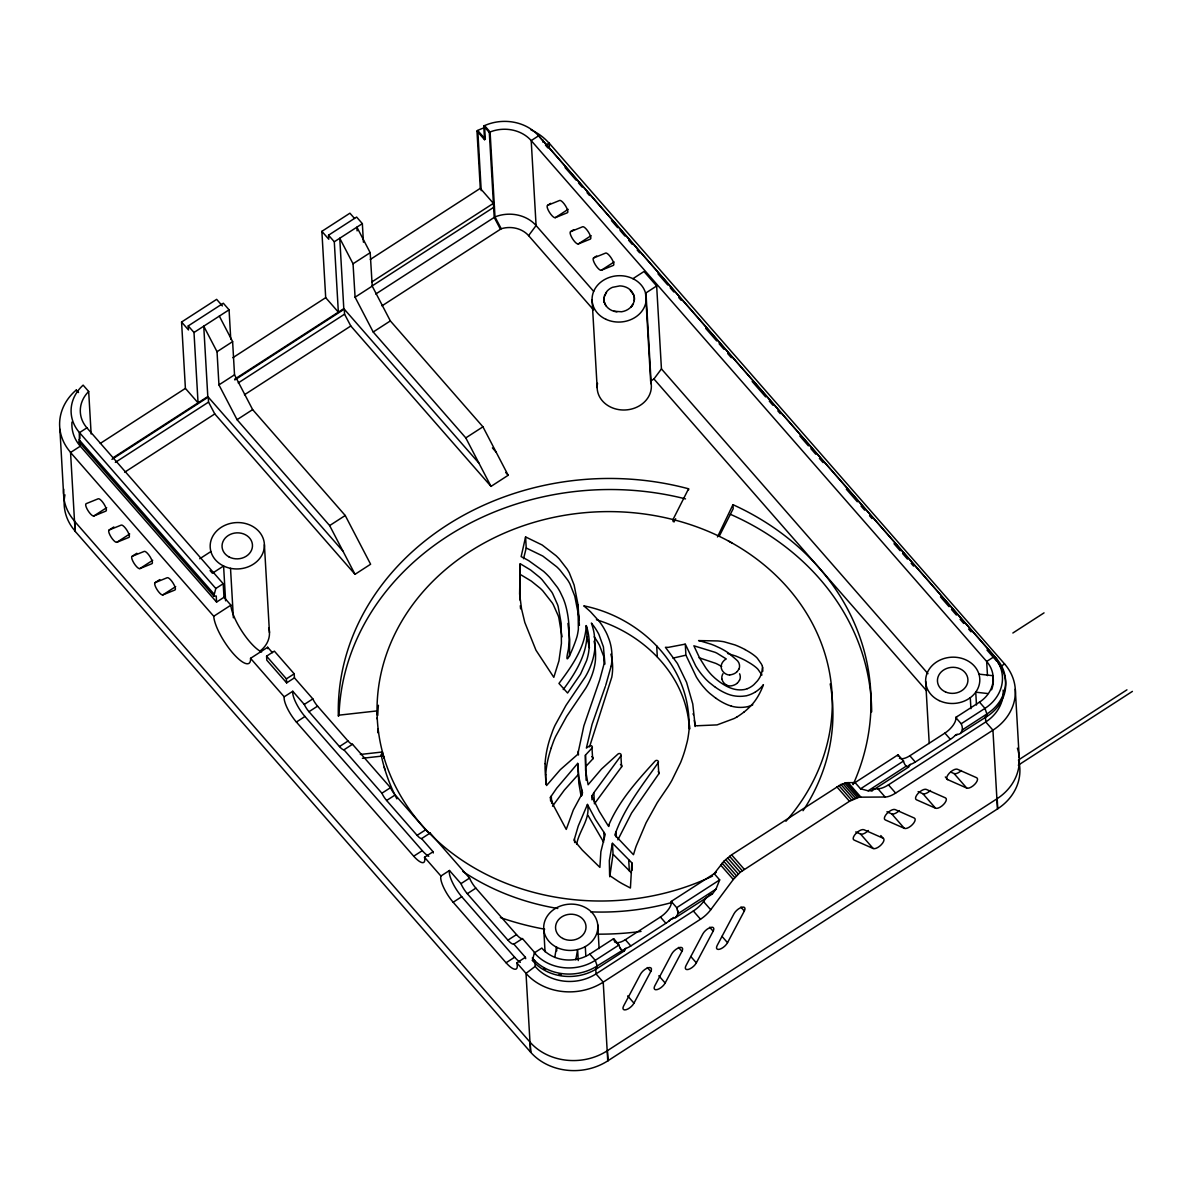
<?xml version="1.0" encoding="UTF-8"?>
<svg xmlns="http://www.w3.org/2000/svg" width="1192" height="1192" viewBox="0 0 1192 1192"><rect width="100%" height="100%" fill="white"/><g stroke="black" fill="none" stroke-linecap="round" stroke-linejoin="round"><path stroke-width="1.5" d="M609.753 876.761L612.971 854.575M676.549 916.335L677.071 915.471L675.879 917.348A14.334 6.213 -41.2 0 0 677.399 914.83L677.89 913.37A16.509 11.995 -51.4 0 0 677.831 911.746L676.698 907.693L677.145 908.721M605.327 686.458L592.052 724.423L586.375 748.084L589.429 745.909A1.833 1.565 -3.3 0 1 592.007 748.054L585.436 755.132L585.585 770.285L588.103 784.768L601.468 769.063L618.127 753.91A1.833 1.565 -3.3 0 1 620.913 755.847L621.553 766.918L594.45 803.795L593.825 792.74L620.913 755.847M585.436 755.132L586.136 780.283M88.685 391.498A33.912 28.98 -3.3 0 0 86.912 427.839L223.202 583.707L223.992 597.281L216.586 602.064L216.244 596.03L213.815 596.045L79.238 442.143L79.506 432.636A43.121 36.848 -3.3 0 1 83.127 385.135L88.685 391.498L91.143 433.977M586.255 625.562C585.183 647.628 571.668 666.388 558.959 683.448L567.586 693.014L580.519 674.18L586.628 660.547A78.955 67.467 -3.3 0 0 588.61 652.516C589.966 643.576 589.191 634.248 586.285 625.666C590.115 649.476 576.824 671.32 563.235 689.587M569.463 656.375L569.731 639.568L567.943 623.386M520.233 563.742L519.608 593.914L521.53 608.799L524.808 622.433L535.968 650.206L553.803 677.324L558.944 660.889L561.417 643.367L561.179 623.371L558.169 606.564A82.799 70.745 -3.3 0 0 557.558 604.642L552.641 593.571A60.419 51.614 -3.3 0 0 551.628 591.873L542.151 579.774A76.78 65.605 -3.3 0 0 539.648 577.3L530.649 570.029L520.233 563.742L519.965 600.053M762.403 666.462L762.418 666.507A14.572 12.456 -3.3 0 1 762.567 667.282L761.718 672.601A28.101 24.019 -3.3 0 1 761.584 673.122L761.554 673.242A16.554 14.14 -3.3 0 1 761.181 674.404L760.168 676.639A24.987 21.352 -3.3 0 1 759.602 677.667L759.259 678.248A34.553 29.517 -3.3 0 1 757.367 680.96L753.925 684.61A21.396 18.282 -3.3 0 1 747.324 688.693M631.432 872.917L613.06 854.217L612.435 843.161L631.849 862.829L630.419 888.025L622.924 884.062A98.4 84.081 -3.3 0 1 618.573 881.529L609.619 875.524L609.336 860.609L612.33 843.519M594.167 636.856L594.51 637.318A74.068 63.295 -3.3 0 1 599.546 645.483L603.688 656.345L604.031 663.125A66.32 56.665 -3.3 0 1 603.718 665.166L599.71 679.962L583.856 725.898L577.777 754.327L560.285 769.689L546.606 785.498L545.981 780.983A205.039 175.194 -3.3 0 1 545.385 774.845L545.087 768.84A96.343 82.323 -3.3 0 1 545.176 763.729M554.742 957.429L556.545 947.208L556.753 950.873M575.825 959.813L577.613 949.577L578.254 960.573M611.138 666.134L605.73 685.311M523.556 558.705L526.223 547.992L525.583 536.936L542.166 544.997L556.083 555.74A88.029 75.215 -3.3 0 1 559.391 559.093L567.005 568.927A72.205 61.701 -3.3 0 1 569.299 572.831L574.127 585.063L577.539 602.273A128.11 109.47 -3.3 0 0 578.016 604.776L578.373 629.108A84.215 71.952 -3.3 0 1 577.42 634.829C576.585 640.253 562.4 675.462 568.45 649.178C569.895 634.218 569.567 618.827 565.321 604.314A89.057 76.094 -3.3 0 0 563.026 598.026L560.27 592.201A71.773 61.328 -3.3 0 0 557.483 587.462L549.75 577.494A87.686 74.932 -3.3 0 0 543.552 571.326L528.965 560.836A126.918 108.457 -3.3 0 0 523.616 557.901L521.142 556.619L525.583 536.936M606.147 305.927A15.138 12.933 -3.3 0 1 604.076 297.3L607.056 291.191A15.243 13.037 -3.3 0 1 612.465 287.332L619.825 285.901A15.243 13.037 -3.3 0 1 629.54 289.239L633.876 295.348A15.317 13.082 -3.3 0 1 634.233 300.622M589.519 746.892L611.779 677.19A72.608 62.044 -3.3 0 0 612.062 659.936L611.824 658.535A64.86 55.428 -3.3 0 0 610.87 654.17M574.47 838.885L574.097 840.36L582.307 850.134L599.889 867.374L600.872 851.699L605.223 834.266L595.449 819.396L587.447 804.451L578.239 826.071L574.47 838.885L574.693 842.58M576.63 844.368C579.059 830.511 590.681 818.904 587.447 804.451M551.196 747.935L553.401 741.722A102.169 87.299 -3.3 0 1 555.681 736.373L566.632 716.437L585.793 688.142A87.716 74.962 -3.3 0 0 589.34 681.481A96.358 82.337 -3.3 0 0 592.26 674.329A84.409 72.116 -3.3 0 0 595.017 663.512L595.151 662.573A57.365 49.021 -3.3 0 0 595.508 658.833L595.583 654.572A116.92 99.904 -3.3 0 0 595.359 649.819L594.883 645.319A67.378 57.574 -3.3 0 0 594.108 641.221M79.238 442.143L79.685 440.906M675.76 917.512L712.384 893.955L715.96 889.158L719.67 879.905L714.202 873.647L723.812 861.294L731.605 854.843L840.941 784.515L846.543 782.712L855.081 782.578L860.549 788.821L868.134 790.788L871.978 790.773L872.41 789.536M604.389 295.929L604.851 294.647M593.825 792.74L591.798 796.167L599.218 811.245L608.352 826.056C618.737 801.039 637.184 780.79 655.153 761.032A1.833 1.565 -3.3 0 1 657.641 760.66A1.833 1.565 -3.3 0 1 658.148 762.761C642.056 785.692 624.042 808.146 614.848 834.996L633.473 854.724L635.53 847.989A92.44 78.985 -3.3 0 1 636.26 845.918L646.064 822.838L657.06 802.976A171.007 146.109 -3.3 0 1 659.072 799.921L668.116 786.601A181.914 155.437 -3.3 0 0 671.945 780.268L680.558 762.657A173.078 147.897 -3.3 0 0 683.85 753.687A202.7 173.198 -3.3 0 0 685.385 748.636L687.188 741.797A97.64 83.425 -3.3 0 0 687.978 737.893L688.142 736.88A148.747 127.097 -3.3 0 0 689.408 725.362M617.873 839.824L631.581 813.033L658.789 773.817L658.148 762.761M213.815 596.045L215.812 588.49L223.202 583.707M673.748 917.408L669.889 920.164A14.349 6.198 -41.2 0 1 665.881 923.279L630.806 945.956A14.349 6.213 -41.2 0 1 625.86 948.37A15.913 4.738 -27.5 0 0 624.295 950.918L597.326 968.351A46.041 39.351 -3.3 0 1 532.407 960.379L534.403 952.84L541.809 948.057A34.091 29.13 -3.3 0 0 589.787 954.092L613.552 938.73L619.199 945.718A16.762 12.173 -51.4 0 0 620.391 948.43L620.585 948.728M738.712 669.248L738.682 669.308A10.654 9.104 -3.3 0 1 736.969 671.722L736.805 671.901M739.368 680.245L739.263 680.483A10.654 9.104 -3.3 0 1 737.61 682.778L737.446 682.956M338.394 716.243L338.349 715.23A266.486 227.702 -3.3 0 1 688.574 488.795L673.003 519.563L673.122 521.575M674.046 521.962L675.685 518.729M853.085 784.649A266.486 227.702 -3.3 0 0 732.961 504.678L717.48 536.951M719.253 536.221L733.199 508.701L732.961 504.678M633.98 1003.157L650.787 971.495A7.271 3.144 -41.2 0 0 648.359 967.71A7.271 3.144 -41.2 0 0 640.447 974.281L623.639 1005.944A7.271 3.144 -41.2 0 0 626.068 1009.728A7.271 3.144 -41.2 0 0 633.98 1003.157L627.663 995.931M665.166 983.013L681.958 951.335A7.271 3.144 -41.2 0 0 679.544 947.551A7.271 3.144 -41.2 0 0 671.617 954.122L654.825 985.784A7.271 3.144 -41.2 0 0 657.254 989.569A7.271 3.144 -41.2 0 0 665.166 983.013L658.833 975.771M696.337 962.853L713.144 931.19A7.271 3.144 -41.2 0 0 710.715 927.406A7.271 3.144 -41.2 0 0 702.803 933.962L685.996 965.624A7.271 3.144 -41.2 0 0 688.425 969.409A7.271 3.144 -41.2 0 0 696.337 962.853L690.809 956.52M727.522 942.693L744.315 911.031A7.271 3.144 -41.2 0 0 741.886 907.246A7.271 3.144 -41.2 0 0 733.974 913.802L717.182 945.465A7.271 3.144 -41.2 0 0 719.596 949.249A7.271 3.144 -41.2 0 0 727.522 942.693L721.98 936.361M605.462 293.411L606.207 292.264M550.615 801.039L550.406 797.344L556.694 788.225L577.703 763.402L578.82 783.189L581.085 796.167M552.522 806.224L564.367 790.058L578.343 774.457M998.002 662.722A46.041 39.336 -3.3 0 1 987.036 716.392L960.454 733.289A14.334 6.198 -41.2 0 0 962.361 729.862L986.902 713.993A46.041 39.336 -3.3 0 0 996.616 658.818L538.59 135.814A43.121 36.848 -3.3 0 0 484.533 125.622L483.758 126.114L484.533 139.688L485.323 139.181L484.637 127.306M381.976 305.852L501.236 228.745A24.436 20.875 -3.3 0 1 528.592 235.614L536.087 225.541L531.2 140.611L538.59 135.814L996.616 658.818L996.736 660.904M597.55 383.288A27.118 23.169 -3.3 0 0 625.07 409.988A27.118 23.169 -3.3 0 0 650.638 381.097L653.946 378.967L661.441 368.909L656.658 285.976L644.008 271.508L632.922 278.69M530.559 1052.119L526.015 973.372L535.178 966.414A43.27 36.967 -3.3 0 0 596.03 973.909L693.342 911.001A18.223 7.882 -41.2 0 0 703.533 901.539L706.886 897.04M80.028 441.681L80.296 446.195L70.552 452.498L213.74 616.264A31.007 8.91 57.1 0 0 233.081 653.38A31.007 8.91 57.1 0 0 250.543 658.342L284.188 696.813A20.026 5.751 57.1 0 0 296.391 722.039L413.713 856.199A20.026 5.751 57.1 0 0 424.516 857.286L440.906 876.031A20.547 5.9 57.1 0 0 453.154 902.255L506.064 962.763A20.547 5.9 57.1 0 0 516.807 962.853L526.015 973.372A55.234 47.203 -3.3 0 0 603.226 982.133L700.524 919.226A18.223 7.882 -41.2 0 0 710.73 909.749L733.303 879.487L740.202 872.291L849.494 801.277L859.194 797.18L885.12 797.016A18.223 7.882 -41.2 0 0 895.639 793.082L992.936 730.174A55.234 47.203 -3.3 0 0 1004.588 663.959L549.125 143.085L546.338 144.888M586.077 766.188L592.648 759.11L592.007 748.054M736.641 672.065L736.403 672.288A10.192 8.702 -3.3 0 1 732.26 674.404L732.186 674.448A10.668 9.119 -3.3 0 1 730.219 674.821L729.787 674.851M737.282 683.12L737.073 683.314A10.192 8.702 -3.3 0 1 732.901 685.46L732.827 685.504A10.668 9.119 -3.3 0 1 730.845 685.877L730.353 685.922A6.437 5.498 -3.3 0 1 726.926 685.281L726.733 685.117M656.658 285.976L645.572 293.157L650.638 381.112M230.771 339.437L229.073 309.816L223.321 303.23L188.247 325.908L193.998 332.479L198.051 402.851L185.401 388.383L181.571 322.034L216.646 299.356L222.397 305.942M363.426 242.214L362.353 223.634L356.602 217.063L328.545 235.196L334.296 241.782L338.349 312.14L325.699 297.672L321.87 231.337L349.926 213.189L354.531 218.449M371.815 281.968L493.399 203.355L480.287 188.351L476.979 131.046L477.768 130.554L485.323 139.181M500.446 229.251L494.218 217.421L489.316 132.491L490.091 131.984A33.912 28.98 -3.3 0 1 531.2 140.611L986.663 661.471L987.483 675.626M193.998 332.479L229.073 309.816M334.296 241.782L362.353 223.634M79.864 438.656L79.506 432.636L86.912 427.839M232.619 341.627L234.526 374.81L252.644 409.616L345.233 515.495L370.608 564.233L355.022 574.306L329.648 525.583L237.059 419.688L218.941 384.882L217.033 351.714L232.619 341.627L219.328 316.103M370.19 252.689L372.232 286.11L390.35 320.916L482.939 426.81L508.179 475.28L491.03 486.381L465.789 437.896L373.2 332.002L355.082 297.195L353.041 263.775L370.19 252.689L356.9 227.165L357.108 230.875M370.28 259.469L480.287 188.351M100.292 443.409L185.401 388.383M232.857 357.704L325.699 297.672M218.941 384.882L234.526 374.81M372.038 285.991L494.412 206.872M355.082 297.195L372.232 286.11M112.942 457.877L207.795 396.549L203.743 326.191L217.033 351.714M234.675 379.175L343.803 308.624L339.75 238.251L353.041 263.775M111.944 459.367L208.257 397.085L208.555 402.106L214.784 413.937L355.022 574.306M234.794 379.935L344.279 309.145L344.562 314.181L350.806 325.997L491.03 486.381M115.341 462.377L208.555 402.106M238.221 382.93L344.562 314.181M375.748 294.022L494.993 216.914A33.912 28.98 -3.3 0 1 536.087 225.541L593.676 291.384M124.683 472.196L214.784 413.937M244.449 394.761L350.806 325.997M547.59 205.352L559.674 200.45A7.271 2.086 57.1 0 1 565.5 205.799A7.271 2.086 57.1 0 1 567.362 212.757L555.278 217.659A7.271 2.086 57.1 0 1 549.452 212.31A7.271 2.086 57.1 0 1 547.59 205.352L550.704 203.34M237.059 419.688L252.644 409.616M373.2 332.002L390.35 320.916M93.825 515.987L105.924 511.085A7.271 2.086 57.1 0 0 104.047 504.127A7.271 2.086 57.1 0 0 98.236 498.777L86.137 503.68A7.271 2.086 57.1 0 0 88.014 510.638A7.271 2.086 57.1 0 0 93.825 515.987L106.684 507.673M555.278 217.659L568.137 209.345M109.142 529.993L121.241 525.091A7.271 2.086 57.1 0 1 127.052 530.44A7.271 2.086 57.1 0 1 128.93 537.398L116.831 542.3A7.271 2.086 57.1 0 1 111.02 536.951A7.271 2.086 57.1 0 1 109.142 529.993L113.821 526.968M570.581 231.665L582.679 226.748A7.271 2.086 57.1 0 1 588.49 232.112A7.271 2.086 57.1 0 1 590.368 239.07L578.269 243.973A7.271 2.086 57.1 0 1 572.458 238.624A7.271 2.086 57.1 0 1 570.581 231.665L573.71 229.639M116.831 542.3L129.69 533.986M578.269 243.973L591.128 235.658M132.148 556.292L144.247 551.389A7.271 2.086 57.1 0 1 150.058 556.738A7.271 2.086 57.1 0 1 151.92 563.697L139.837 568.614A7.271 2.086 57.1 0 1 134.011 563.25A7.271 2.086 57.1 0 1 132.148 556.292L136.827 553.267M593.586 257.964L605.685 253.062A7.271 2.086 57.1 0 1 611.496 258.411A7.271 2.086 57.1 0 1 613.373 265.369L601.275 270.271A7.271 2.086 57.1 0 1 595.464 264.922A7.271 2.086 57.1 0 1 593.586 257.964L596.7 255.952M139.837 568.614L152.695 560.3M601.275 270.271L614.133 261.957M155.154 582.605L167.238 577.703A7.271 2.086 57.1 0 1 173.064 583.052A7.271 2.086 57.1 0 1 174.926 590.01L162.842 594.912A7.271 2.086 57.1 0 1 157.016 589.563A7.271 2.086 57.1 0 1 155.154 582.605L159.832 579.58M199.749 558.75L210.91 551.538M162.842 594.912L175.701 586.598M329.648 525.583L345.233 515.495M465.789 437.896L482.939 426.81M213.74 616.264L230.89 605.163L223.992 597.281M250.543 658.342L267.693 647.256L272.447 652.68M294.439 677.846L286.646 682.882L266.799 660.189L266.576 656.166L274.369 651.13L294.2 673.823L294.439 677.846L312.84 698.885A9.953 2.861 57.1 0 0 317.564 706.156L348.034 741.022A9.953 2.861 57.1 0 0 352.519 744.27L390.484 787.674A9.953 2.861 57.1 0 0 395.193 794.945L425.678 829.796A9.953 2.861 57.1 0 0 430.163 833.044L469.544 878.102A12.114 3.487 57.1 0 0 475.861 888.144L516.494 934.602A12.114 3.487 57.1 0 0 522.454 938.611L535.476 953.496M286.646 682.882L286.408 678.859L294.2 673.823M284.188 696.813L292.77 691.271L304.273 704.427A9.953 2.861 57.1 0 0 308.981 711.698L339.467 746.565A9.953 2.861 57.1 0 0 343.952 749.813L381.902 793.216A9.953 2.861 57.1 0 0 386.625 800.488L417.096 835.339A9.953 2.861 57.1 0 0 421.581 838.602L433.083 851.744A20.026 5.751 57.1 0 1 433.292 852.98M304.273 704.427L312.84 698.885M308.981 711.698L317.564 706.156M296.391 722.039L304.958 716.496L422.281 850.656A20.026 5.751 57.1 0 0 428.762 856.318M339.467 746.565L348.034 741.022M343.952 749.813L352.519 744.27M381.902 793.216L390.484 787.674M386.625 800.488L395.193 794.945M417.096 835.339L425.678 829.796M421.581 838.602L430.163 833.044M413.713 856.199L422.281 850.656M424.516 857.286L433.083 851.744M440.906 876.031L449.473 870.488L460.976 883.644A12.114 3.487 57.1 0 0 467.294 893.687L507.911 940.145A12.114 3.487 57.1 0 0 513.886 944.153L525.389 957.31A20.547 5.9 57.1 0 1 525.687 958.696M460.976 883.644L469.544 878.102M453.154 902.255L461.736 896.712L514.631 957.221A20.547 5.9 57.1 0 0 520.338 962.376M467.294 893.687L475.861 888.144M507.911 940.145L516.494 934.602M513.886 944.153L522.454 938.611M1012.857 633.012L1044.043 612.867M506.064 962.763L514.631 957.221M516.807 962.853L525.389 957.31M1000.416 666.656L1004.588 663.959M614.402 941.754A14.349 6.213 -41.2 0 0 625.338 939.713L660.413 917.035A14.349 6.213 -41.2 0 0 671.23 901.435L716.288 872.306M852.995 783.919L898.053 754.789L903.521 761.032A16.673 12.114 -51.4 0 0 906.218 766.158A14.349 6.213 -41.2 0 0 908.364 766.977M997.481 808.921L992.936 730.174L985.754 721.95L985.397 715.915L987.036 716.392L986.902 713.993L984.964 708.376A43.136 36.863 -3.3 0 0 994.068 656.688L986.663 661.471A34.091 29.13 -3.3 0 1 979.511 702.133L955.731 717.495A14.349 6.213 -41.2 0 1 944.913 733.095L909.839 755.773A14.349 6.213 -41.2 0 1 899.409 758.216M957.221 716.541L955.731 717.495L961.199 723.753A16.673 12.114 -51.4 0 1 962.361 729.862M719.67 879.905L676.698 907.678L671.23 901.435M860.549 788.821L903.521 761.032M961.199 723.753L984.964 708.376L979.511 702.133M623.878 950.903A14.349 6.213 -41.2 0 1 622.269 950.471L597.192 965.952A46.041 39.351 -3.3 0 1 532.273 957.996M677.875 913.787L715.96 889.158M868.134 790.788L906.218 766.158M622.09 950.814L625.86 948.37A15.958 4.753 -27.5 0 0 624.295 950.918M907.991 765.964L910.345 764.444A14.349 6.213 -41.2 0 0 915.292 762.031L950.367 739.353A14.349 6.213 -41.2 0 0 955.239 735.419L957.116 734.212M871.978 790.773L908.766 766.992A15.943 4.753 -27.5 0 1 910.33 764.444M872.678 788.806L877.923 788.791A18.223 7.882 -41.2 0 0 888.442 784.857L985.754 721.95A43.255 36.967 -3.3 0 0 1003.157 690.064M1019.086 759.572L1126.932 689.84M1018.296 765.16L1132.4 691.39M1017.402 748.189A55.219 47.188 -3.3 0 1 997.183 798.67L607.19 1050.822A55.234 47.203 -3.3 0 1 530.187 1042.315L74.515 521.202M70.552 452.498L75.096 531.245L530.768 1052.357A55.234 47.203 -3.3 0 0 607.756 1060.88L997.764 808.742A55.219 47.188 -3.3 0 0 1018.489 759.96M755.519 691.911L757.218 690.734A29.591 25.285 -3.3 0 0 758.932 689.378L759.826 688.574A38.874 33.212 -3.3 0 0 762.448 685.862L763.416 684.7A75.215 64.264 -3.3 0 1 760.407 691.792L759.602 693.401A71.401 61.016 -3.3 0 1 754.774 701.194A43.955 37.548 -3.3 0 1 752.673 703.787L751.794 704.77A88.193 75.364 -3.3 0 1 748.144 708.48A57.231 48.902 -3.3 0 1 744.166 711.922M747.309 688.663L746.013 689.125A11.741 10.028 -3.3 0 1 743.778 689.632C733.899 691.196 724.587 685.907 717.152 679.962A80.981 69.196 -3.3 0 1 714.634 677.861L711.907 675.283A74.47 63.638 -3.3 0 1 705.694 667.729L699.704 658.178L693.878 645.796L715.125 652.322A59.183 50.571 -3.3 0 1 717.062 653.246L726.271 658.952L725.347 659.504A7.48 6.392 -3.3 0 0 724.885 659.832L724.587 660.07A9.804 8.374 -3.3 0 0 724.125 660.487L723.633 660.979A10.356 8.851 -3.3 0 0 721.294 668.131L721.592 668.921A11.13 9.506 -3.3 0 0 722.158 670.306L722.486 670.828A10.654 9.104 -3.3 0 0 726.002 674.046L726.33 674.18A6.437 5.498 -3.3 0 0 729.653 674.985M684.893 644.202L668.399 647.345A31.275 26.716 -3.3 0 1 667.073 647.36L665.434 647.301L677.428 663.497L686.592 682.39L692.775 704.01L695.13 725.63L697.007 725.705M685.534 655.257L672.958 658.133M708.406 894.998L712.384 893.955M747.086 695.577L747.757 695.398A26.85 22.946 -3.3 0 0 755.326 691.986M747.607 706.662L748.397 706.454A26.85 22.946 -3.3 0 0 752.778 704.8M746.609 695.681L746.132 695.785A21.218 18.133 -3.3 0 1 744.747 696.009A29.681 25.36 -3.3 0 1 730.666 695.07L727.82 694.102A55.696 47.591 -3.3 0 1 715.483 687.277M747.25 706.737L746.892 706.826A21.218 18.133 -3.3 0 1 745.387 707.065A29.681 25.36 -3.3 0 1 731.292 706.126M338.349 715.23L377.03 710.909L377.268 714.932M360.342 754.462L382.453 751.988L382.677 756.011L362.413 758.276M532.407 960.379L534.687 960.379M697.558 725.734L717.077 724.9L734.183 718.508A46.905 40.081 -3.3 0 0 736.894 716.988M604.076 297.255A15.243 13.037 -3.3 0 0 613.865 311.246L621.598 311.768A15.243 13.037 -3.3 0 0 633.876 295.348L632.848 292.994M978.945 674.121L992.847 675.7A34.091 29.13 -3.3 0 1 991.58 689.795M987.93 693.565L975.741 692.179L976.486 705.008M616.92 311.872L613.865 311.246M699.108 657.775L715.766 663.378A59.183 50.571 -3.3 0 1 717.703 664.302L721.711 666.492M700.926 641.147L698.587 640.596L717.629 640.938A42.003 35.879 -3.3 0 1 719.178 641.072L722.665 641.534A50.332 43.001 -3.3 0 1 724.065 641.788L734.987 644.932A75.767 64.74 -3.3 0 1 739.368 646.779L739.949 647.033A84.394 72.116 -3.3 0 1 745.015 649.551M701.105 641.192L710.73 644.082A79.015 67.512 -3.3 0 1 715.066 645.781L720.102 648.105A63.102 53.923 -3.3 0 1 728.684 653.186L735.986 659.399A10.519 8.985 -3.3 0 1 738.936 669.248M727.582 653.454L735.628 655.987A75.767 64.74 -3.3 0 1 740.008 657.835L740.59 658.088A84.394 72.116 -3.3 0 1 745.656 660.606L750.066 663.184A62.625 53.506 -3.3 0 1 754.119 665.926L755.773 667.222A23.438 20.026 -3.3 0 1 757.993 669.338L761.971 675M596.298 968.053L597.326 968.351L597.192 965.952L595.255 960.335L589.787 954.092M731.307 706.096L728.461 705.157A55.696 47.591 -3.3 0 1 716.124 698.333M596.417 619.736C642.488 633.816 683.061 672.377 688.797 721.786A116.637 99.651 -3.3 0 1 689.289 725.69L689.572 728.923M526.223 547.992L542.807 556.053L556.724 566.796A88.029 75.215 -3.3 0 1 560.031 570.149L567.645 579.982A72.205 61.701 -3.3 0 1 569.94 583.886L574.768 596.119L578.18 613.329A128.11 109.47 -3.3 0 0 578.656 615.832L579.401 625.353M950.888 772.163L954.077 773.578L966.727 788.046A7.271 3.144 -41.2 0 0 974.803 784.262A7.271 3.144 -41.2 0 0 976.635 777.72L957.519 769.272A7.271 3.144 -41.2 0 0 949.443 773.057A7.271 3.144 -41.2 0 0 947.61 779.598L966.727 788.046M918.123 791.622L922.891 793.723L935.541 808.191A7.271 3.144 -41.2 0 0 943.617 804.421A7.271 3.144 -41.2 0 0 945.45 797.88L926.348 789.432A7.271 3.144 -41.2 0 0 918.272 793.216A7.271 3.144 -41.2 0 0 916.439 799.758L935.541 808.191M886.937 811.767L891.72 813.883L904.37 828.351A7.271 3.144 -41.2 0 0 912.446 824.581A7.271 3.144 -41.2 0 0 914.279 818.04L895.162 809.591A7.271 3.144 -41.2 0 0 887.086 813.376A7.271 3.144 -41.2 0 0 885.254 819.902L904.37 828.351M883.093 838.199L863.991 829.751A7.271 3.144 -41.2 0 0 855.916 833.521A7.271 3.144 -41.2 0 0 854.083 840.062L873.185 848.51A7.271 3.144 -41.2 0 0 881.275 844.726A7.271 3.144 -41.2 0 0 883.093 838.199L880.799 835.562M855.767 831.927L860.535 834.042L873.185 848.51M520.874 574.797L531.289 581.085L540.289 588.356A76.78 65.605 -3.3 0 1 542.792 590.83L552.269 602.928A60.419 51.614 -3.3 0 1 553.282 604.642L558.199 615.698A82.799 70.745 -3.3 0 1 558.81 617.62L562.013 636.856M728.446 541.019L731.784 542.852M745.015 649.551L749.44 652.128A62.625 53.506 -3.3 0 1 753.478 654.87L755.132 656.166A23.438 20.026 -3.3 0 1 757.367 658.282L761.345 663.944A19.534 16.688 -3.3 0 1 762.195 665.807L762.269 666.015M715.409 687.352L709.359 682.554A66.767 57.052 -3.3 0 1 705.426 678.799L702.073 674.955A104.568 89.355 -3.3 0 1 695.711 665.926L685.281 644.067L685.907 655.123L696.337 676.996A104.568 89.355 -3.3 0 0 702.684 686.026L706.066 689.855A66.767 57.052 -3.3 0 0 710 693.595L716.049 698.408M689.602 729.042L688.648 714.634A116.637 99.651 -3.3 0 0 688.157 710.73C681.839 657.209 634.904 616.07 583.752 605.834L588.043 609.514A120.675 103.108 -3.3 0 1 590.651 611.898L599.263 621.39A83.932 71.714 -3.3 0 1 603.718 627.946L605.953 632.028A79.283 67.75 -3.3 0 1 607.592 635.574L609.172 639.672A64.86 55.428 -3.3 0 1 611.198 647.48L611.407 648.88A72.608 62.044 -3.3 0 1 611.183 666.149M621.717 950.098L621.479 949.845A16.539 12.009 -51.4 0 1 620.391 948.43L620.212 948.117M630.523 290.088L632.162 291.936M944.913 733.095L950.367 739.353M909.839 755.773L915.292 762.031M848.153 782.578L860.803 797.046M846.543 782.712L859.194 797.18M844.785 783.084L857.45 797.552M842.908 783.68L855.558 798.148M840.941 784.515L853.591 798.983M838.9 785.573L851.55 800.041M836.829 786.809L849.494 801.277M731.605 854.843L744.27 869.311M729.564 856.258L742.214 870.726M727.552 857.823L740.202 872.291M725.63 859.507L738.28 873.974M723.812 861.294L736.462 875.762M722.143 863.142L734.793 877.61M720.638 865.019L733.303 879.487M660.413 917.035L665.881 923.279M545.459 145.111L547.903 147.912M565.023 167.491L576.034 180.066M578.478 182.868L582.143 187.07M587.045 192.657L589.489 195.458M611.496 220.639L617.62 227.627M620.063 230.429L624.951 236.016M628.616 240.218L632.296 244.405M637.184 250.007L639.627 252.808M657.969 273.788L667.758 284.977M670.202 287.764L673.867 291.965M678.769 297.553L681.213 300.354M705.664 328.336L716.675 340.912M719.119 343.713L724.021 349.316M727.686 353.502L731.352 357.704M752.152 381.485L765.607 396.862M769.272 401.063L772.938 405.25M777.825 410.853L780.268 413.654M799.847 436.019L808.399 445.808M810.858 448.609L815.745 454.212M819.411 458.398L823.076 462.6M846.32 489.167L857.331 501.757M860.997 505.959L864.662 510.146M869.549 515.749L872.008 518.55M894.015 543.716L900.139 550.719M902.582 553.505L907.47 559.108M911.135 563.294L913.579 566.096M940.488 596.864L949.056 606.654M951.499 609.455L956.386 615.057M960.067 619.244L963.732 623.446M968.619 629.033L971.063 631.835M986.961 650.013L996.75 661.202M483.758 126.114L489.316 132.491M476.979 131.046L484.533 139.688M661.441 368.909L927.987 673.703M528.592 235.614L593.512 309.86M653.946 378.967L926.586 690.764M945.316 776.961L947.61 779.598M888.442 784.857L895.639 793.082M877.923 788.791L885.12 797.016M321.87 231.337L328.769 239.22L328.545 235.196M492.415 447.879L496.095 452.081M505.736 472.494L508.179 475.28M343.803 308.624L478.946 463.167M740.873 907.082L744.315 911.031M703.533 901.539L710.73 909.749M181.571 322.034L188.47 329.931L188.247 325.908M709.687 927.242L713.144 931.19M693.342 911.001L700.524 919.226M207.795 396.549L342.938 551.106M678.516 947.402L681.958 951.335M625.338 939.713L630.806 945.956M647.331 967.546L650.787 971.495M76.348 390.067L78.508 392.541M210.105 570.596L212.4 573.233L223.589 565.991L225.601 600.813M79.506 432.636L215.812 588.49M79.104 439.759L213.681 593.646M266.576 656.166L286.408 678.859M216.586 602.064L80.296 446.195A43.121 36.848 -3.3 0 1 71.967 422.043M603.659 842.193L588.088 815.522M501.236 228.745L494.993 216.914L490.091 131.984L484.533 125.622L484.578 126.471M550.406 797.344L552.015 801.65A165.286 141.237 -3.3 0 0 553.937 806.343L566.245 829.409L573.292 810.024L582.545 792.859L578.88 777.363L577.703 763.402M586.881 636.617L589.429 647.748M384.331 758.633L383.571 756.056M384.971 769.689L384.197 767.112M604.106 301.263L604.418 302.53M722.024 679.231L722.233 679.991A11.13 9.506 -3.3 0 0 722.799 681.362L723.112 681.884A10.654 9.104 -3.3 0 0 726.643 685.102M693.133 713.65L693.342 714.693M677.577 910.196L677.831 911.746M694.355 720.4L695.115 726.524M520.591 608.844L520.308 605.745M604.94 664.093L603.42 646.898L598.891 634.427A74.068 63.295 -3.3 0 0 593.869 626.262L591.381 623.043L592.201 625.562A100.903 86.226 -3.3 0 1 592.945 628.124L593.467 630.166A67.378 57.574 -3.3 0 1 594.242 634.263L594.733 638.763A116.92 99.904 -3.3 0 1 594.942 643.516L594.883 647.778A57.365 49.021 -3.3 0 1 594.525 651.517L594.376 652.456A84.409 72.116 -3.3 0 1 591.619 663.274A96.358 82.337 -3.3 0 1 588.699 670.425A87.716 74.962 -3.3 0 1 585.153 677.086L565.991 705.381L555.04 725.317A102.169 87.299 -3.3 0 0 552.76 730.666L550.555 736.88A138.853 118.634 -3.3 0 0 545.042 763.714M1015.286 689.155L1019.22 757.546M997.183 798.685L997.764 808.742M970.288 697.692L970.914 708.689M925.648 681.288L929.238 743.585M762.612 667.535L762.82 671.215M688.574 488.795L688.633 489.808M646.138 295.988L651.205 383.943M656.673 645.736L657.313 656.792M631.849 862.829L632.267 870.205M628.706 859.909L629.346 870.965M592.081 299.684L597.162 387.653M616.055 831.807L616.368 837.335M608.769 825.117L608.859 826.503M603.822 832.269L604.24 839.63M607.473 1050.644L608.054 1060.701M607.756 1060.88L603.226 982.133L596.03 973.909L595.687 967.874M591.798 796.167L592.007 799.847M597.743 924.798L599.114 948.623M578.016 604.776L578.999 619.825M549.125 143.085L549.378 147.376M581.711 789.923L582.039 795.466M578.254 751.288L578.463 754.983M542.867 139.926L543.016 142.31M585.287 946.597L585.823 955.761M551.27 796.062L551.702 803.438M545.921 784.47L545.727 779.896A96.343 82.323 -3.3 0 1 545.817 774.785M543.775 929.745L545.042 951.737M534.925 961.884L535.178 966.414M477.768 130.554L481.225 190.66M530.187 1042.315L530.768 1052.357M264.4 544.714A27.133 23.184 -3.3 0 1 224.349 566.349A27.133 23.184 -3.3 0 1 223.113 526.208A27.133 23.184 -3.3 0 1 264.4 544.714L269.466 632.669M230.518 568.331L233.379 617.799M74.724 521.44L75.305 531.483M59.913 429.343L63.563 493.652M377.283 719.089L377.223 717.748M377.924 730.055L377.864 728.968M268.796 628.124A27.133 23.184 -3.3 0 1 260.646 650.564M641.028 931.414A266.486 227.702 -3.3 0 1 598.131 934.156M544.684 929.194A266.486 227.702 -3.3 0 1 500.402 917.557M712.563 876.046A227.732 194.579 -3.3 0 1 378.475 731.709A227.732 194.579 -3.3 0 1 665.032 517.671A227.732 194.579 -3.3 0 1 785.915 821.258M961.393 770.524A7.271 3.144 -41.2 0 1 954.077 773.578M930.475 790.445A7.271 3.144 -41.2 0 1 922.891 793.723M899.304 810.605A7.271 3.144 -41.2 0 1 891.72 813.883M868.372 830.511A7.271 3.144 -41.2 0 1 860.535 834.042M898.112 756.369A14.349 6.213 -41.2 0 1 898.053 754.789M613.567 939.937A14.349 6.213 -41.2 0 1 613.552 938.73L619.02 944.973L595.255 960.335A43.136 36.863 -3.3 0 1 534.403 952.84M261.614 651.964A31.007 8.91 57.1 0 1 242.214 631.685A31.007 8.91 57.1 0 1 230.89 605.163M267.693 647.256A31.007 8.91 57.1 0 1 267.708 648.627M830.213 683.925A227.732 194.579 -3.3 0 1 803.05 810.709M672.362 902.359A227.732 194.579 -3.3 0 1 590.725 911.865M557.767 908.483A227.732 194.579 -3.3 0 1 462.913 871.471M396.862 798.849A227.732 194.579 -3.3 0 1 381.067 754.402M378.087 732.737A227.732 194.579 -3.3 0 1 377.864 729.146M377.76 715.423A227.732 194.579 -3.3 0 1 378.4 705.277M382.677 756.011A227.732 194.579 -3.3 0 1 382.036 753.463M378.356 732.946A227.732 194.579 -3.3 0 1 377.924 728.744M339.005 715.721A266.486 227.702 -3.3 0 1 685.519 498.897M730.353 514.288A266.486 227.702 -3.3 0 1 871.665 711.877M75.2 531.17A55.562 47.471 -3.3 0 1 64.949 494.829M74.619 521.127A55.562 47.471 -3.3 0 1 63.727 489.197M70.656 452.424A55.547 47.471 -3.3 0 1 76.258 389.993M477.694 130.45A55.547 47.471 -3.3 0 1 484.801 127.589M530.827 129.764A55.547 47.471 -3.3 0 1 549.02 143.159M744.136 711.907A71.49 61.09 -3.3 0 1 736.909 716.988M658.282 771.716A1.833 1.565 -3.3 0 1 658.789 773.817M620.496 764.534A1.833 1.565 -3.3 0 1 621.553 766.918M591.828 756.667A1.833 1.565 -3.3 0 1 592.648 759.11M545.683 774.785A138.853 118.634 -3.3 0 1 551.27 747.95M721.935 679.187A10.356 8.851 -3.3 0 1 722.963 673.733M739.591 673.763A10.519 8.985 -3.3 0 1 739.562 680.304M304.958 716.496A20.026 5.751 57.1 0 1 292.77 691.271M461.736 896.712A20.547 5.9 57.1 0 1 449.473 870.488M955.239 735.404A15.943 4.753 -27.5 0 1 960.082 733.81M561.134 974.758A43.27 36.967 -3.3 0 1 559.063 974.371M545.414 969.2A43.27 36.967 -3.3 0 1 543.671 968.127M670.738 919.345A15.824 4.723 -27.5 0 1 675.566 917.766M669.934 920.209A14.23 6.034 -41.2 0 1 669.04 920.999M632.833 304.467L631.253 306.687L632.833 304.467M606.028 319.352A27.118 23.169 -3.3 0 0 646.288 298.075A27.118 23.169 -3.3 0 0 605.238 279.211A27.118 23.169 -3.3 0 0 606.028 319.352M562.818 938.476A15.243 13.023 -3.3 0 0 586.017 927.361A15.243 13.023 -3.3 0 0 563.518 915.903A15.243 13.023 -3.3 0 0 562.818 938.476M556.917 947.402A27.103 23.155 -3.3 0 0 597.848 927.153A27.103 23.155 -3.3 0 0 557.528 907.276A27.103 23.155 -3.3 0 0 556.917 947.402M939.177 700.598A27.103 23.155 -3.3 0 0 979.809 679.917A27.103 23.155 -3.3 0 0 939.192 660.472A27.103 23.155 -3.3 0 0 939.177 700.598M945.554 691.971A15.243 13.023 -3.3 0 0 967.919 679.619A15.243 13.023 -3.3 0 0 944.586 669.427A15.243 13.023 -3.3 0 0 945.554 691.971M229.058 556.947A15.228 13.008 -3.3 0 0 252.466 546.219A15.228 13.008 -3.3 0 0 230.265 534.403A15.228 13.008 -3.3 0 0 229.058 556.947"/></g></svg>
